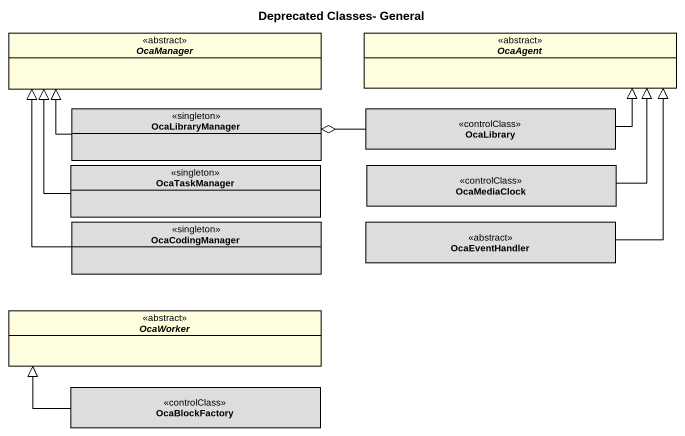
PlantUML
@startuml
title Deprecated Classes- General
hide circle
hide empty members
abstract class OcaManager <<abstract>> #FFFFE0
abstract class OcaAgent <<abstract>> #FFFFE0
class OcaLibraryManager <<singleton>> #DDDDDD
class OcaLibrary <<controlClass>> #DDDDDD
class OcaTaskManager <<singleton>> #DDDDDD
class OcaMediaClock <<controlClass>> #DDDDDD
class OcaCodingManager <<singleton>> #DDDDDD
class OcaEventHandler <<abstract>> #DDDDDD
abstract class OcaWorker <<abstract>> #FFFFE0
class OcaBlockFactory <<controlClass>> #DDDDDD
OcaLibraryManager -up-|> OcaManager
OcaLibrary -up-|> OcaAgent
OcaLibrary -left-o OcaLibraryManager
OcaTaskManager -up-|> OcaManager
OcaMediaClock -up-|> OcaAgent
OcaCodingManager -up-|> OcaManager
OcaEventHandler -up-|> OcaAgent
OcaBlockFactory -up-|> OcaWorker
@enduml
